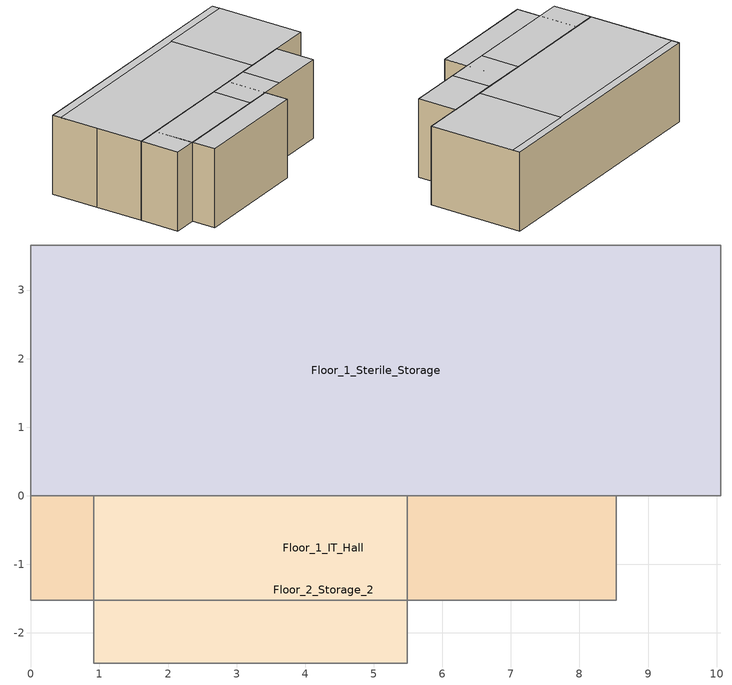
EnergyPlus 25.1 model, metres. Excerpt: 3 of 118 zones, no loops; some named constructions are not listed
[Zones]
Floor_1_IT_Hall
 floor adiabatic (IntFloor): 0,-1.52 0,0 8.53,0 8.53,-1.52 z0
 wall to Floor_1_Operating_Room_3 (IntWall_MetalFramed): 0,-1.52 8.53,-1.52 z0:3.05
 wall to Floor_1_Bio_Haz (IntWall_MetalFramed): 8.53,0 6.4,0 z0:3.05
 wall to Floor_1_Utility_Hall (IntWall_MetalFramed): 8.53,-1.52 8.53,0 z0:3.05
 wall to Floor_1_Lounge (IntWall_MetalFramed): 0,0 0,-1.52 z0:3.05
 wall to Floor_1_Soil_Hold (IntWall_MetalFramed): 6.4,0 4.27,0 z0:3.05
 wall to Floor_1_IT_Room (IntWall_MetalFramed): 4.27,0 0,0 z0:3.05
 ceiling to Floor_2_Exam_6 (IntFloor Reversed): 8.53,0 6.4,0 6.4,-1.52 8.53,-1.52 z3.05
 ceiling to Floor_2_Exam_Hall_4 (IntFloor Reversed): 6.4,0 4.57,0 4.57,-1.52 6.4,-1.52 z3.05
 ceiling to Floor_2_Exam_7 (IntFloor Reversed): 0,-1.52 4.57,-1.52 4.57,0 0,0 z3.05
Floor_1_Sterile_Storage
 floor adiabatic (IntFloor): 10.06,3.66 10.06,0 0,0 0,3.66 z0
 wall to Floor_1_Dictation (IntWall_MetalFramed): 0,0 2.74,0 z0:3.05
 wall to Floor_1_Sterile_Hall (IntWall_MetalFramed): 10.06,0 10.06,3.66 z0:3.05
 wall to Floor_1_Nurse_Janitor (IntWall_MetalFramed): 0,3.66 0,1.83 z0:3.05
 wall to Floor_1_Locker_Room_Hall (IntWall_MetalFramed): 10.06,3.66 0,3.66 z0:3.05
 wall to Floor_1_Humid (IntWall_MetalFramed): 0,1.83 0,0 z0:3.05
 wall to Floor_1_Clean_Work (IntWall_MetalFramed): 5.49,0 10.06,0 z0:3.05
 wall to Floor_1_Soil (IntWall_MetalFramed): 2.74,0 5.49,0 z0:3.05
 ceiling to Floor_2_Scheduling_1 (IntFloor Reversed): 10.06,0 10.06,3.35 7.01,3.35 7.01,0 z3.05
 ceiling to Floor_2_Work_Hall (IntFloor Reversed): 0,3.66 0,3.35 10.06,3.35 10.06,3.66 z3.05
 ceiling to Floor_2_X_Ray (IntFloor Reversed): 7.01,0 7.01,3.35 0,3.35 0,0 z3.05
Floor_2_Storage_2
 floor to Floor_1_Utility_Hall (IntFloor): 5.49,0 5.49,-0.3 3.05,-0.3 3.05,0 z0
 floor to Floor_1_Sterile_Hall (IntFloor): 5.49,-2.44 3.05,-2.44 3.05,-0.3 5.49,-0.3 z0
 floor to Floor_1_Operating_Room_3 (IntFloor): 3.05,0 3.05,-2.44 0.91,-2.44 0.91,0 z0
 wall to Floor_2_Exam_Hall_4 (IntWall_MetalFramed): 0.91,0 0.91,-2.44 z0:3.05
 wall to Floor_2_Exam_6 (IntWall_MetalFramed): 5.49,0 0.91,0 z0:3.05
 wall to Floor_2_Office_Hall (IntWall_MetalFramed): 5.49,-2.44 5.49,0 z0:3.05
 wall to Floor_2_Nurse_Station_1 (IntWall_MetalFramed): 0.91,-2.44 5.49,-2.44 z0:3.05
 ceiling to Floor_3_Lounge (IntFloor Reversed): 5.49,0 0.91,0 0.91,-2.44 5.49,-2.44 z3.05
[ZoneList]
ZL_Healthcare_Facility_and_Hospitals_Medical_Supply_Room: Floor_1_Bio_Haz, Floor_1_Clean, Floor_1_Clean_Work, Floor_1_Med_Gas, Floor_1_Soil, Floor_1_Soil_Hold, Floor_1_Soil_Work
ZL_Office_Area_SmallerThan250_square_feet: Floor_1_Dictation, Floor_1_Dressing_Room, Floor_1_Humid, Floor_1_IT_Room, Floor_1_Scheduling, Floor_2_Dictation, Floor_3_Dressing_Room, Floor_3_Humid
ZL_Electrical_Mechanical_Telephone_Rooms: Floor_1_Electrical_Room, Floor_1_Elevator_Pump_Room, Floor_3_Mechanical
ZL_Corridor_Area: Floor_1_IT_Hall, Floor_1_Lobby_Hall, Floor_1_Locker_Room_Hall, Floor_1_MRI_Hall, Floor_1_Nurse_Hall, Floor_1_Pre_Op_Hall, Floor_1_Reception_Hall, Floor_1_Scrub, Floor_1_Sterile_Hall, Floor_1_Sub_Sterile, Floor_1_Utility_Hall, Floor_1_Vestibule, Floor_2_Exam_Hall_1, Floor_2_Exam_Hall_2, Floor_2_Exam_Hall_3, Floor_2_Exam_Hall_4, Floor_2_Exam_Hall_5, Floor_2_Exam_Hall_6, Floor_2_Office_Hall, Floor_2_Reception_Hall, Floor_2_Work_Hall, Floor_3_Elevator_Hall, Floor_3_Mechanical_Hall, Floor_3_Office_Hall
ZL_Restrooms: Floor_1_Lobby_Toilet, Floor_1_MRI_Toilet, Floor_1_Nurse_Toilet, Floor_1_Pre_Op_Toilet, Floor_2_Conference_Toilet, Floor_2_Reception_Toilet, Floor_2_Work_Toilet, Floor_3_Lounge_Toilet, Floor_3_Office_Toilet, Floor_3_Physical_Therapy_Toilet
ZL_Locker_Room: Floor_1_Locker_Room, Floor_3_Locker
ZL_Lounge_Breakroom_or_Waiting_Area: Floor_1_Lounge, Floor_2_Lounge, Floor_3_Lounge
ZL_Healthcare_Facility_and_Hospitals_Imaging_Room: Floor_1_MRI_Control_Room, Floor_1_MRI_Room, Floor_2_X_Ray
ZL_Storage_General: Floor_1_Nurse_Janitor, Floor_1_Sterile_Storage, Floor_1_Storage, Floor_1_Utility_Janitor, Floor_1_Utility_Room, Floor_2_Janitor, Floor_2_Storage_1, Floor_2_Storage_2, Floor_2_Storage_3, Floor_2_Utility, Floor_3_Janitor, Floor_3_Storage_1, Floor_3_Storage_2, Floor_3_Undeveloped_1, Floor_3_Undeveloped_2, Floor_3_Utility
ZL_Healthcare_Facility_and_Hospitals_Nurse_s_Station: Floor_1_Nurse_Station, Floor_2_Nurse_Station_1, Floor_2_Nurse_Station_2
ZL_Office_Area_GreaterThan250_square_feet: Floor_1_Office, Floor_2_Office, Floor_2_Scheduling_1, Floor_2_Scheduling_2, Floor_2_Work, Floor_3_Office, Floor_3_Work
ZL_Healthcare_Facility_and_Hospitals_Operating_Room: Floor_1_Operating_Room_1, Floor_1_Operating_Room_2, Floor_1_Operating_Room_3
ZL_Healthcare_Facility_and_Hospitals_Recovery_Room: Floor_1_PACU, Floor_1_Recovery_Room, Floor_1_Step_Down
ZL_Healthcare_Facility_and_Hospitals_Patient_Room: Floor_1_Pre_Op_Room_1, Floor_1_Pre_Op_Room_2
ZL_Reception_area: Floor_1_Reception, Floor_2_Reception
ZL_Healthcare_Facility_and_Hospitals_Physical_Therapy_Room: Floor_3_Physical_Therapy_1, Floor_3_Physical_Therapy_2
ZL_Stairwell: NE_Stair, NW_Stair, SW_Stair
[People] Number of People Calculation Method=People/Area; Fraction Radiant=0.3; Sensible Heat Fraction=autocalculate; Carbon Dioxide Generation Rate {m3/s-W}=3.82e-08; Enable ASHRAE 55 Comfort Warnings=No; Mean Radiant Temperature Calculation Type=EnclosureAveraged; Clothing Insulation Calculation Method=ClothingInsulationSchedule; Cold Stress Temperature Threshold {C}=15.56; Heat Stress Temperature Threshold {C}=30
Name | Zone or ZoneList or Space or SpaceList | Number of People Schedule | People per Floor Area {person/m2} | Activity Level Schedule
People_Healthcare_Facility_and_Hospitals_Medical_Supply_Room | ZL_Healthcare_Facility_and_Hospitals_Medical_Supply_Room | OutpatientHealthOccupancy | 0.107639 | FunctionalAreaPeopleActivityLevel
People_Office_Area_SmallerThan250_square_feet | ZL_Office_Area_SmallerThan250_square_feet | OutpatientOfficeOccupancy | 0.0538196 | FunctionalAreaPeopleActivityLevel
People_Electrical_Mechanical_Telephone_Rooms | ZL_Electrical_Mechanical_Telephone_Rooms | OutpatientHealthOccupancy | 0.0322918 | CommonAreaPeopleActivityLevel
People_Corridor_Area | ZL_Corridor_Area | OutpatientHealthOccupancy | 0.0538196 | CommonAreaPeopleActivityLevel
People_Restrooms | ZL_Restrooms | OutpatientHealthOccupancy | 0.0538196 | CommonAreaPeopleActivityLevel
People_Locker_Room | ZL_Locker_Room | OutpatientHealthOccupancy | 0.215278 | LockerRoomPeopleActivityLevel
People_Lounge_Breakroom_or_Waiting_Area | ZL_Lounge_Breakroom_or_Waiting_Area | OutpatientHealthOccupancy | 0.355209 | CommonAreaPeopleActivityLevel
People_Healthcare_Facility_and_Hospitals_Imaging_Room | ZL_Healthcare_Facility_and_Hospitals_Imaging_Room | OutpatientHealthOccupancy | 0.107639 | FunctionalAreaPeopleActivityLevel
People_Storage_General | ZL_Storage_General | OutpatientHealthOccupancy | 0.0215278 | CommonAreaPeopleActivityLevel
People_Healthcare_Facility_and_Hospitals_Nurse_s_Station | ZL_Healthcare_Facility_and_Hospitals_Nurse_s_Station | OutpatientHealthOccupancy | 0.107639 | FunctionalAreaPeopleActivityLevel
People_Office_Area_GreaterThan250_square_feet | ZL_Office_Area_GreaterThan250_square_feet | OutpatientOfficeOccupancy | 0.0538196 | FunctionalAreaPeopleActivityLevel
People_Healthcare_Facility_and_Hospitals_Operating_Room | ZL_Healthcare_Facility_and_Hospitals_Operating_Room | OutpatientHealthOccupancy | 0.107639 | FunctionalAreaPeopleActivityLevel
People_Healthcare_Facility_and_Hospitals_Recovery_Room | ZL_Healthcare_Facility_and_Hospitals_Recovery_Room | OutpatientHealthOccupancy | 0.107639 | FunctionalAreaPeopleActivityLevel
People_Healthcare_Facility_and_Hospitals_Patient_Room | ZL_Healthcare_Facility_and_Hospitals_Patient_Room | OutpatientHealthOccupancy | 0.107639 | FunctionalAreaPeopleActivityLevel
People_Reception_area | ZL_Reception_area | OutpatientOfficeOccupancy | 0.0538196 | CommonAreaPeopleActivityLevel
People_Healthcare_Facility_and_Hospitals_Physical_Therapy_Room | ZL_Healthcare_Facility_and_Hospitals_Physical_Therapy_Room | OutpatientHealthOccupancy | 0.107639 | FunctionalAreaPeopleActivityLevel
People_Stairwell | ZL_Stairwell | OutpatientHealthOccupancy | 0.0538196 | CommonAreaPeopleActivityLevel
[Lights] Design Level Calculation Method=Watts/Area; Return Air Fraction=0; Fraction Radiant=0.58; Fraction Visible=0; Fraction Replaceable=1; Return Air Fraction Calculated from Plenum Temperature=No; Return Air Fraction Function of Plenum Temperature Coefficient 1=0; Return Air Fraction Function of Plenum Temperature Coefficient 2 {1/K}=0
Name | Zone or ZoneList or Space or SpaceList | Schedule | Watts per Floor Area {W/m2}
Lights_Healthcare_Facility_and_Hospitals_Medical_Supply_Room | ZL_Healthcare_Facility_and_Hospitals_Medical_Supply_Room | OutpatientHealthLights | 5.92015
Lights_Office_Area_SmallerThan250_square_feet | ZL_Office_Area_SmallerThan250_square_feet | OutpatientOfficeLights | 6.99654
Lights_Electrical_Mechanical_Telephone_Rooms | ZL_Electrical_Mechanical_Telephone_Rooms | OutpatientHealthLights | 4.30556
Lights_Corridor_Area | ZL_Corridor_Area | OutpatientHealthLights | 4.30556
Lights_Restrooms | ZL_Restrooms | OutpatientHealthLights | 6.99654
Lights_Locker_Room | ZL_Locker_Room | OutpatientHealthLights | 4.84376
Lights_Lounge_Breakroom_or_Waiting_Area | ZL_Lounge_Breakroom_or_Waiting_Area | OutpatientHealthLights | 5.92015
Lights_Healthcare_Facility_and_Hospitals_Imaging_Room | ZL_Healthcare_Facility_and_Hospitals_Imaging_Room | OutpatientHealthLights | 6.45835
Lights_Storage_General | ZL_Storage_General | OutpatientHealthLights | 4.30556
Lights_Healthcare_Facility_and_Hospitals_Nurse_s_Station | ZL_Healthcare_Facility_and_Hospitals_Nurse_s_Station | OutpatientHealthLights | 9.14932
Lights_Office_Area_GreaterThan250_square_feet | ZL_Office_Area_GreaterThan250_square_feet | OutpatientOfficeLights | 6.45835
Lights_Healthcare_Facility_and_Hospitals_Operating_Room | ZL_Healthcare_Facility_and_Hospitals_Operating_Room | OutpatientHealthLights | 20.4514
Lights_Healthcare_Facility_and_Hospitals_Recovery_Room | ZL_Healthcare_Facility_and_Hospitals_Recovery_Room | OutpatientHealthLights | 9.68752
Lights_Healthcare_Facility_and_Hospitals_Patient_Room | ZL_Healthcare_Facility_and_Hospitals_Patient_Room | OutpatientHealthLights | 7.53474
Lights_Reception_area | ZL_Reception_area | OutpatientOfficeLights | 7.53474
Lights_Healthcare_Facility_and_Hospitals_Physical_Therapy_Room | ZL_Healthcare_Facility_and_Hospitals_Physical_Therapy_Room | OutpatientHealthLights | 8.07293
Lights_Stairwell | ZL_Stairwell | OutpatientHealthLights | 6.45835
[ElectricEquipment] Design Level Calculation Method=Watts/Area; Fraction Latent=0; Fraction Radiant=0.2; Fraction Lost=0
Name | Zone or ZoneList or Space or SpaceList | Schedule | Watts per Floor Area {W/m2}
Equip_ZL_Healthcare_Facility_and_Hospitals_Medical_Supply_Room | ZL_Healthcare_Facility_and_Hospitals_Medical_Supply_Room | OutpatientHealthElecEquipment | 16.1459
Equip_ZL_Office_Area_SmallerThan250_square_feet | ZL_Office_Area_SmallerThan250_square_feet | OutpatientOfficeElecEquipment | 7.53474
Equip_ZL_Electrical_Mechanical_Telephone_Rooms | ZL_Electrical_Mechanical_Telephone_Rooms | OutpatientHealthElecEquipment | 32.2917
Equip_ZL_Locker_Room | ZL_Locker_Room | OutpatientHealthElecEquipment | 5.38196
Equip_ZL_Lounge_Breakroom_or_Waiting_Area | ZL_Lounge_Breakroom_or_Waiting_Area | OutpatientHealthElecEquipment | 10.7639
Equip_ZL_Healthcare_Facility_and_Hospitals_Imaging_Room | ZL_Healthcare_Facility_and_Hospitals_Imaging_Room | OutpatientHealthElecEquipment | 107.639
Equip_ZL_Storage_General | ZL_Storage_General | OutpatientHealthElecEquipment | 2.15278
Equip_ZL_Healthcare_Facility_and_Hospitals_Nurse_s_Station | ZL_Healthcare_Facility_and_Hospitals_Nurse_s_Station | OutpatientHealthElecEquipment | 21.5278
Equip_ZL_Office_Area_GreaterThan250_square_feet | ZL_Office_Area_GreaterThan250_square_feet | OutpatientOfficeElecEquipment | 7.53474
Equip_ZL_Healthcare_Facility_and_Hospitals_Operating_Room | ZL_Healthcare_Facility_and_Hospitals_Operating_Room | OutpatientHealthElecEquipment | 118.403
Equip_ZL_Healthcare_Facility_and_Hospitals_Recovery_Room | ZL_Healthcare_Facility_and_Hospitals_Recovery_Room | OutpatientHealthElecEquipment | 16.1459
Equip_ZL_Healthcare_Facility_and_Hospitals_Patient_Room | ZL_Healthcare_Facility_and_Hospitals_Patient_Room | OutpatientHealthElecEquipment | 16.1459
Equip_ZL_Reception_area | ZL_Reception_area | OutpatientOfficeElecEquipment | 5.38196
Equip_ZL_Healthcare_Facility_and_Hospitals_Physical_Therapy_Room | ZL_Healthcare_Facility_and_Hospitals_Physical_Therapy_Room | OutpatientHealthElecEquipment | 16.1459
[GasEquipment]
GasEquip_ZL_Healthcare_Facility_and_Hospitals_Operating_Room: Zone or ZoneList or Space or SpaceList=ZL_Healthcare_Facility_and_Hospitals_Operating_Room; Schedule=OutpatientHealthGasEquipment; Design Level Calculation Method=Power/Area; Power per Floor Area {W/m2}=11.4196; Fraction Latent=0; Fraction Radiant=0.15; Fraction Lost=0.85; Carbon Dioxide Generation Rate {m3/s-W}=0
[Schedule:Day:Hourly]
FunctionalAreaPeopleActivityLevelWD; FunctionalAreaPeopleActivityLevelSat; FunctionalAreaPeopleActivityLevelSun: 131.9, 131.9, 131.9, 131.9, 131.9, 131.9, 131.9, 131.9, 131.9, 131.9, 131.9, 131.9, 131.9, 131.9, 131.9, 131.9, 131.9, 131.9, 131.9, 131.9, 131.9, 131.9, 131.9, 131.9
CommonAreaPeopleActivityLevelWD; CommonAreaPeopleActivityLevelSat; CommonAreaPeopleActivityLevelSun: 146.5, 146.5, 146.5, 146.5, 146.5, 146.5, 146.5, 146.5, 146.5, 146.5, 146.5, 146.5, 146.5, 146.5, 146.5, 146.5, 146.5, 146.5, 146.5, 146.5, 146.5, 146.5, 146.5, 146.5
LockerRoomPeopleActivityLevelWD; LockerRoomPeopleActivityLevelSat; LockerRoomPeopleActivityLevelSun: 213.9, 213.9, 213.9, 213.9, 213.9, 213.9, 213.9, 213.9, 213.9, 213.9, 213.9, 213.9, 213.9, 213.9, 213.9, 213.9, 213.9, 213.9, 213.9, 213.9, 213.9, 213.9, 213.9, 213.9
OutpatientHealthOccupancyWD: 0, 0, 0, 0, 0, 0, 0, 0.1, 0.5, 0.8, 0.8, 0.8, 0.8, 0.8, 0.8, 0.8, 0.8, 0.5, 0.3, 0.3, 0.2, 0.2, 0, 0
OutpatientHealthOccupancySat: 0, 0, 0, 0, 0, 0, 0, 0.1, 0.3, 0.4, 0.4, 0.4, 0.4, 0.4, 0.4, 0.4, 0.4, 0.1, 0.1, 0, 0, 0, 0, 0
OutpatientHealthOccupancySun: 0, 0, 0, 0, 0, 0, 0, 0, 0.05, 0.05, 0.05, 0.05, 0.05, 0.05, 0.05, 0.05, 0, 0, 0, 0, 0, 0, 0, 0
OutpatientHealthLightsWD: 0.1, 0.1, 0.1, 0.1, 0.1, 0.1, 0.1, 0.45, 0.8, 0.8, 0.8, 0.8, 0.8, 0.8, 0.8, 0.8, 0.3, 0.3, 0.3, 0.3, 0.3, 0.3, 0.3, 0.1
OutpatientHealthLightsSat: 0.1, 0.1, 0.1, 0.1, 0.1, 0.1, 0.1, 0.2, 0.35, 0.35, 0.35, 0.35, 0.35, 0.35, 0.35, 0.35, 0.35, 0.35, 0.1, 0.1, 0.1, 0.1, 0.1, 0.1
OutpatientHealthLightsSun; OutpatientHealthElecEquipmentSun: 0.05, 0.05, 0.05, 0.05, 0.05, 0.05, 0.05, 0.05, 0.1, 0.1, 0.1, 0.1, 0.1, 0.1, 0.1, 0.1, 0.05, 0.05, 0.05, 0.05, 0.05, 0.05, 0.05, 0.05
OutpatientHealthElecEquipmentWD: 0.1, 0.1, 0.1, 0.1, 0.1, 0.1, 0.1, 0.5, 0.9, 0.9, 0.9, 0.9, 0.9, 0.9, 0.9, 0.9, 0.3, 0.3, 0.3, 0.3, 0.3, 0.3, 0.3, 0.1
OutpatientHealthElecEquipmentSat: 0.1, 0.1, 0.1, 0.1, 0.1, 0.1, 0.1, 0.2, 0.4, 0.4, 0.4, 0.4, 0.4, 0.4, 0.4, 0.4, 0.4, 0.4, 0.1, 0.1, 0.1, 0.1, 0.1, 0.1
OutpatientHealthGasEquipmentWD: 0, 0, 0, 0, 0, 0, 0, 0.75, 0.9, 0.9, 0.9, 0.9, 0.9, 0.9, 0.9, 0.9, 0.9, 0.75, 0.2, 0.1, 0, 0, 0, 0
OutpatientHealthGasEquipmentSat: 0, 0, 0, 0, 0, 0, 0, 0.3, 0.5, 0.5, 0.5, 0.5, 0.5, 0.5, 0.5, 0.5, 0.5, 0.3, 0, 0, 0, 0, 0, 0
OutpatientHealthGasEquipmentSun: 0, 0, 0, 0, 0, 0, 0, 0, 0, 0, 0, 0, 0, 0, 0, 0, 0, 0, 0, 0, 0, 0, 0, 0
OutpatientOfficeOccupancyWD: 0, 0, 0, 0, 0, 0, 0.1, 0.2, 0.95, 0.95, 0.95, 0.95, 0.5, 0.95, 0.95, 0.95, 0.95, 0.3, 0.1, 0.1, 0.1, 0.1, 0.05, 0.05
OutpatientOfficeOccupancySat; OutpatientOfficeOccupancySun: 0, 0, 0, 0, 0, 0, 0.05, 0.05, 0.05, 0.05, 0.05, 0.05, 0.05, 0.05, 0.05, 0.05, 0.05, 0.05, 0, 0, 0, 0, 0, 0
OutpatientOfficeLightsWD: 0.05, 0.05, 0.05, 0.05, 0.05, 0.1, 0.1, 0.3, 0.65, 0.65, 0.65, 0.65, 0.65, 0.65, 0.65, 0.65, 0.65, 0.35, 0.3, 0.3, 0.2, 0.2, 0.1, 0.05
OutpatientOfficeLightsSat; OutpatientOfficeLightsSun: 0.05, 0.05, 0.05, 0.05, 0.05, 0.05, 0.05, 0.05, 0.05, 0.05, 0.05, 0.05, 0.05, 0.05, 0.05, 0.05, 0.05, 0.05, 0.05, 0.05, 0.05, 0.05, 0.05, 0.05
OutpatientOfficeElecEquipmentWD: 0.45, 0.45, 0.45, 0.45, 0.45, 0.45, 0.45, 0.74, 0.87, 0.9, 0.9, 0.9, 0.9, 0.9, 0.9, 0.9, 0.9, 0.7, 0.5, 0.5, 0.5, 0.45, 0.45, 0.45
OutpatientOfficeElecEquipmentSat; OutpatientOfficeElecEquipmentSun: 0.43, 0.43, 0.43, 0.43, 0.43, 0.43, 0.43, 0.43, 0.43, 0.43, 0.43, 0.43, 0.43, 0.43, 0.43, 0.43, 0.43, 0.43, 0.43, 0.43, 0.43, 0.43, 0.43, 0.43
[Schedule:Week:Daily]
CommonAreaPeopleActivityLevelWk: CommonAreaPeopleActivityLevelSun, CommonAreaPeopleActivityLevelWD, CommonAreaPeopleActivityLevelWD, CommonAreaPeopleActivityLevelWD, CommonAreaPeopleActivityLevelWD, CommonAreaPeopleActivityLevelWD, CommonAreaPeopleActivityLevelSat, CommonAreaPeopleActivityLevelSun, CommonAreaPeopleActivityLevelWD, CommonAreaPeopleActivityLevelWD, CommonAreaPeopleActivityLevelSun, CommonAreaPeopleActivityLevelSun
FunctionalAreaPeopleActivityLevelWk: FunctionalAreaPeopleActivityLevelSun, FunctionalAreaPeopleActivityLevelWD, FunctionalAreaPeopleActivityLevelWD, FunctionalAreaPeopleActivityLevelWD, FunctionalAreaPeopleActivityLevelWD, FunctionalAreaPeopleActivityLevelWD, FunctionalAreaPeopleActivityLevelSat, FunctionalAreaPeopleActivityLevelSun, FunctionalAreaPeopleActivityLevelWD, FunctionalAreaPeopleActivityLevelWD, FunctionalAreaPeopleActivityLevelSun, FunctionalAreaPeopleActivityLevelSun
LockerRoomPeopleACtivityLevelWk: LockerRoomPeopleACtivityLevelSun, LockerRoomPeopleACtivityLevelWD, LockerRoomPeopleACtivityLevelWD, LockerRoomPeopleACtivityLevelWD, LockerRoomPeopleACtivityLevelWD, LockerRoomPeopleACtivityLevelWD, LockerRoomPeopleACtivityLevelSat, LockerRoomPeopleACtivityLevelSun, LockerRoomPeopleACtivityLevelWD, LockerRoomPeopleACtivityLevelWD, LockerRoomPeopleACtivityLevelSun, LockerRoomPeopleACtivityLevelSun
OutpatientHealthElecEquipmentWk: OutpatientHealthElecEquipmentSun, OutpatientHealthElecEquipmentWD, OutpatientHealthElecEquipmentWD, OutpatientHealthElecEquipmentWD, OutpatientHealthElecEquipmentWD, OutpatientHealthElecEquipmentWD, OutpatientHealthElecEquipmentSat, OutpatientHealthElecEquipmentSun, OutpatientHealthElecEquipmentWD, OutpatientHealthElecEquipmentWD, OutpatientHealthElecEquipmentSun, OutpatientHealthElecEquipmentSun
OutpatientHealthGasEquipmentWk: OutpatientHealthGasEquipmentSun, OutpatientHealthGasEquipmentWD, OutpatientHealthGasEquipmentWD, OutpatientHealthGasEquipmentWD, OutpatientHealthGasEquipmentWD, OutpatientHealthGasEquipmentWD, OutpatientHealthGasEquipmentSat, OutpatientHealthGasEquipmentSun, OutpatientHealthGasEquipmentWD, OutpatientHealthGasEquipmentWD, OutpatientHealthGasEquipmentSun, OutpatientHealthGasEquipmentSun
OutpatientHealthLightsWk: OutpatientHealthLightsSun, OutpatientHealthLightsWD, OutpatientHealthLightsWD, OutpatientHealthLightsWD, OutpatientHealthLightsWD, OutpatientHealthLightsWD, OutpatientHealthLightsSat, OutpatientHealthLightsSun, OutpatientHealthLightsWD, OutpatientHealthLightsWD, OutpatientHealthLightsSun, OutpatientHealthLightsSun
OutpatientHealthOccupancyWk: OutpatientHealthOccupancySun, OutpatientHealthOccupancyWD, OutpatientHealthOccupancyWD, OutpatientHealthOccupancyWD, OutpatientHealthOccupancyWD, OutpatientHealthOccupancyWD, OutpatientHealthOccupancySat, OutpatientHealthOccupancySun, OutpatientHealthOccupancyWD, OutpatientHealthOccupancyWD, OutpatientHealthOccupancySun, OutpatientHealthOccupancySun
OutpatientOfficeElecEquipmentWk: OutpatientOfficeElecEquipmentSun, OutpatientOfficeElecEquipmentWD, OutpatientOfficeElecEquipmentWD, OutpatientOfficeElecEquipmentWD, OutpatientOfficeElecEquipmentWD, OutpatientOfficeElecEquipmentWD, OutpatientOfficeElecEquipmentSat, OutpatientOfficeElecEquipmentSun, OutpatientOfficeElecEquipmentWD, OutpatientOfficeElecEquipmentWD, OutpatientOfficeElecEquipmentSun, OutpatientOfficeElecEquipmentSun
OutpatientOfficeLightsWk: OutpatientOfficeLightsSun, OutpatientOfficeLightsWD, OutpatientOfficeLightsWD, OutpatientOfficeLightsWD, OutpatientOfficeLightsWD, OutpatientOfficeLightsWD, OutpatientOfficeLightsSat, OutpatientOfficeLightsSun, OutpatientOfficeLightsWD, OutpatientOfficeLightsWD, OutpatientOfficeLightsSun, OutpatientOfficeLightsSun
OutpatientOfficeOccupancyWk: OutpatientOfficeOccupancySun, OutpatientOfficeOccupancyWD, OutpatientOfficeOccupancyWD, OutpatientOfficeOccupancyWD, OutpatientOfficeOccupancyWD, OutpatientOfficeOccupancyWD, OutpatientOfficeOccupancySat, OutpatientOfficeOccupancySun, OutpatientOfficeOccupancyWD, OutpatientOfficeOccupancyWD, OutpatientOfficeOccupancySun, OutpatientOfficeOccupancySun
[Schedule:Year]
CommonAreaPeopleActivityLevel: CommonAreaPeopleActivityLevelWk, 1, 1, 12, 31
FunctionalAreaPeopleActivityLevel: FunctionalAreaPeopleActivityLevelWk, 1, 1, 12, 31
LockerRoomPeopleACtivityLevel: LockerRoomPeopleACtivityLevelWk, 1, 1, 12, 31
OutpatientHealthElecEquipment: OutpatientHealthElecEquipmentWk, 1, 1, 12, 31
OutpatientHealthGasEquipment: OutpatientHealthGasEquipmentWk, 1, 1, 12, 31
OutpatientHealthLights: OutpatientHealthLightsWk, 1, 1, 12, 31
OutpatientHealthOccupancy: OutpatientHealthOccupancyWk, 1, 1, 12, 31
OutpatientOfficeElecEquipment: OutpatientOfficeElecEquipmentWk, 1, 1, 12, 31
OutpatientOfficeLights: OutpatientOfficeLightsWk, 1, 1, 12, 31
OutpatientOfficeOccupancy: OutpatientOfficeOccupancyWk, 1, 1, 12, 31
